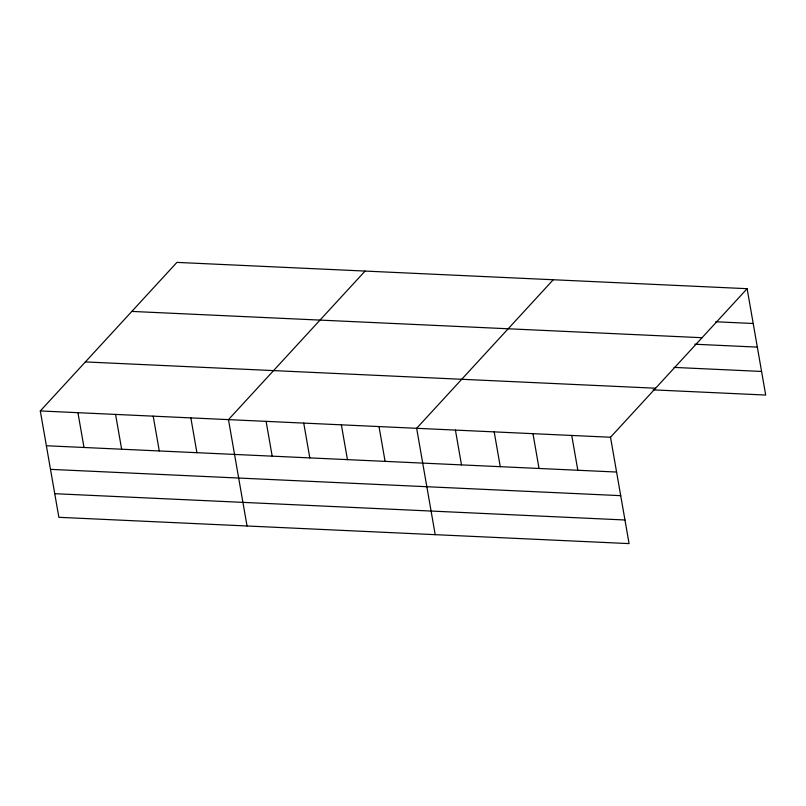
<?xml version="1.0" encoding="UTF-8"?>
<svg xmlns="http://www.w3.org/2000/svg" width="806" height="806" viewBox="0 0 806 806"><rect width="100%" height="100%" fill="white"/><g stroke="black" fill="none" stroke-linecap="round" stroke-linejoin="round"><path stroke-width="1.21" d="M747.132 288.689L610.515 437.245L629.083 543.607L58.868 517.311L40.3 410.949L176.917 262.393L747.132 288.689L765.7 395.051L653.132 389.862M365.088 271.068L228.471 419.624L247.039 525.986M553.259 279.753L416.642 428.298L435.21 534.67M715.688 321.765L753.207 323.498M131.831 311.418L702.056 337.714M694.792 344.222L757.328 347.114M674.028 367.405L761.579 371.445M85.386 361.924L655.6 388.22M40.3 410.949L610.515 437.245M46.375 445.748L616.59 472.044M50.496 469.364L620.711 495.66M54.737 493.695L624.962 519.991M571.746 435.452L577.821 470.261M532.968 433.668L539.043 468.467M494.189 431.875L500.264 466.684M455.42 430.092L461.495 464.891M379.011 426.565L385.087 461.375M341.371 424.833L347.446 459.632M303.741 423.09L309.816 457.899M266.111 421.357L272.176 456.166M190.841 417.891L196.916 452.69M153.2 416.148L159.276 450.957M115.57 414.415L121.646 449.224M77.93 412.682L84.005 447.491"/></g></svg>
